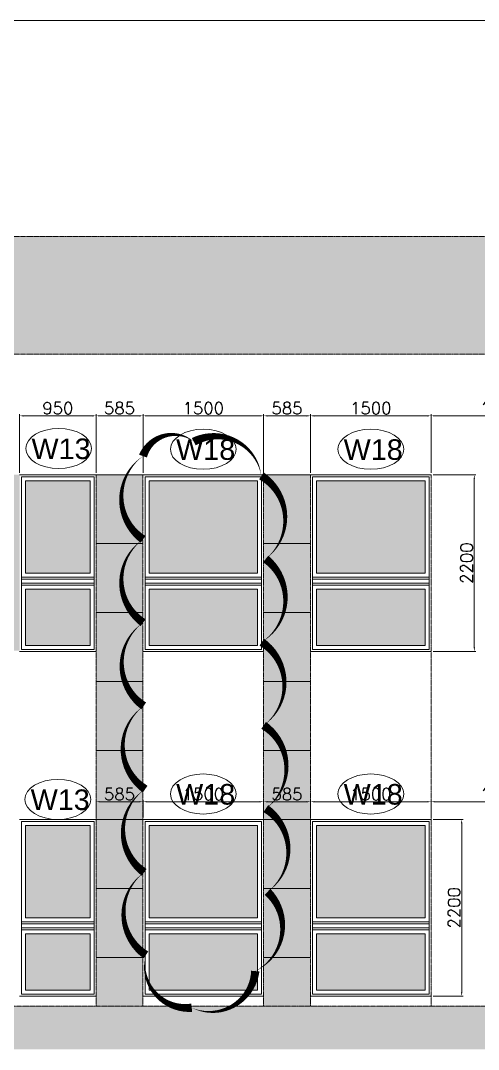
# Model space of a CAD drawing. Header units: millimetres. Extents: x -2143172 to 5255, y -610845 to 279739.
# Drawn here: x -997577 to -991881, y -574446 to -561642 of the extents above; entities that cross this region are included whole.
import ezdxf

# ---------------------------------------------------------------- set-up
doc = ezdxf.new("R2010")
doc.units = ezdxf.units.MM
doc.header["$LTSCALE"] = 30
doc.linetypes.add('HIDDEN2', pattern=[0.1875, 0.125, -0.0625])
doc.layers.get('0').update_dxf_attribs({"lineweight": 5})
doc.layers.get('Defpoints').update_dxf_attribs({"lineweight": 5})
for name, color, linetype, lineweight in [('Al Window tag', 5, 'Continuous', 5), ('Aluminum', 7, 'Continuous', 5), ('dims.', 152, 'Continuous', 5), ('Elev 2', 251, 'Continuous', 5), ('Fill Aluminum Cladding', 254, 'Continuous', 5), ('Fill Grey Granite', 251, 'Continuous', 5), ('Frame', 7, 'Continuous', 5), ('Glass Hatch', 165, 'Continuous', 5), ('Hatch', 252, 'Continuous', 5), ('Joints', 250, 'Continuous', 5), ('Proj', 7, 'HIDDEN2', 5)]:
    doc.layers.add(name, color=color, linetype=linetype, lineweight=lineweight)
doc.styles.add('SIMPLEX', font='SIMPLEX.shx', dxfattribs={"height": 150})
doc.styles.add('TTLB-A0-JeddahDP$0$swis721', font='swiss.ttf')
doc.dimstyles.new('Buk', dxfattribs={"dimtxt": 150, "dimasz": 50, "dimexe": 20, "dimexo": 25, "dimgap": 20, "dimtad": 1, "dimdec": 0, "dimrnd": 5, "dimdsep": 46, "dimtxsty": 'SIMPLEX', "dimcen": 0, "dimdle": 20, "dimclrd": 256, "dimclre": 256, "dimclrt": 256, "dimadec": 0, "dimazin": 0, "dimtfac": 0.0075, "dimtdec": 0, "dimtmove": 1, "dimatfit": 2, "dimldrblk": 'ARCHTICK', "dimfxl": 1, "dimtolj": 1, "dimtzin": 0, "dimlwd": -1, "dimlwe": -1, "dimarcsym": 0})

# ---------------------------------------------------------------- blocks, each defined once
blk = doc.blocks.new('*D871')
at = {"layer": 'Defpoints', "color": 0, "transparency": 16777216}
for p in [(-996638, -566561), (-997590, -567294, 0), (-996638, -567294, 0)]:
    blk.add_point(p, dxfattribs=at)
at = {"layer": 'dims.', "linetype": 'Continuous', "transparency": 16777216}
for p, q in [((-997590, -567269), (-997590, -566541)), ((-996638, -567269), (-996638, -566541))]:
    blk.add_line(p, q, dxfattribs=at)
at = {"layer": 'dims.', "transparency": 16777216}
blk.add_line((-997540, -566561), (-996688, -566561), dxfattribs=at)
for points in [[(-997540, -566553), (-997540, -566570), (-997590, -566561)], [(-996688, -566553), (-996688, -566570), (-996638, -566561)]]:
    blk.add_solid(points, dxfattribs=at)
at = {"layer": 'dims.', "transparency": 16777216, "insert": (-997114, -566466), "char_height": 150, "attachment_point": 5, "style": 'SIMPLEX'}
blk.add_mtext('\\A1;950', dxfattribs=at)
blk = doc.blocks.new('_ArchTick')
at = {"color": 0, "linetype": 'ByBlock', "const_width": 0.15}
blk.add_lwpolyline([(-0.5, -0.5), (0.5, 0.5)], dxfattribs=at)
blk = doc.blocks.new('*D913')
at = {"layer": 'Defpoints', "color": 0, "transparency": 16777216}
for p in [(-996054, -571364), (-996638, -571584, 0), (-996054, -571584, 0)]:
    blk.add_point(p, dxfattribs=at)
at = {"layer": 'dims.', "linetype": 'Continuous', "transparency": 16777216}
for p, q in [((-996638, -571559), (-996638, -571344)), ((-996054, -571559), (-996054, -571344))]:
    blk.add_line(p, q, dxfattribs=at)
at = {"layer": 'dims.', "transparency": 16777216}
blk.add_line((-996588, -571364), (-996104, -571364), dxfattribs=at)
for points in [[(-996588, -571356), (-996588, -571372), (-996638, -571364)], [(-996104, -571356), (-996104, -571372), (-996054, -571364)]]:
    blk.add_solid(points, dxfattribs=at)
at = {"layer": 'dims.', "transparency": 16777216, "insert": (-996346, -571269), "char_height": 150, "attachment_point": 5, "style": 'SIMPLEX'}
blk.add_mtext('\\A1;585', dxfattribs=at)
blk = doc.blocks.new('*D914')
at = {"layer": 'Defpoints', "color": 0, "transparency": 16777216}
for p in [(-994554, -571364), (-996054, -571584, 0), (-994554, -571584, 0)]:
    blk.add_point(p, dxfattribs=at)
at = {"layer": 'dims.', "linetype": 'Continuous', "transparency": 16777216}
for p, q in [((-996054, -571559), (-996054, -571344)), ((-994554, -571559), (-994554, -571344))]:
    blk.add_line(p, q, dxfattribs=at)
at = {"layer": 'dims.', "transparency": 16777216}
blk.add_line((-996004, -571364), (-994604, -571364), dxfattribs=at)
for points in [[(-996004, -571356), (-996004, -571372), (-996054, -571364)], [(-994604, -571356), (-994604, -571372), (-994554, -571364)]]:
    blk.add_solid(points, dxfattribs=at)
at = {"layer": 'dims.', "transparency": 16777216, "insert": (-995304, -571269), "char_height": 150, "attachment_point": 5, "style": 'SIMPLEX'}
blk.add_mtext('\\A1;1500', dxfattribs=at)
blk = doc.blocks.new('*D915')
at = {"layer": 'Defpoints', "color": 0, "transparency": 16777216}
for p in [(-993970, -571364), (-994554, -571584, 0), (-993970, -571584, 0)]:
    blk.add_point(p, dxfattribs=at)
at = {"layer": 'dims.', "linetype": 'Continuous', "transparency": 16777216}
for p, q in [((-994554, -571559), (-994554, -571344)), ((-993970, -571559), (-993970, -571344))]:
    blk.add_line(p, q, dxfattribs=at)
at = {"layer": 'dims.', "transparency": 16777216}
blk.add_line((-994504, -571364), (-994020, -571364), dxfattribs=at)
for points in [[(-994504, -571356), (-994504, -571372), (-994554, -571364)], [(-994020, -571356), (-994020, -571372), (-993970, -571364)]]:
    blk.add_solid(points, dxfattribs=at)
at = {"layer": 'dims.', "transparency": 16777216, "insert": (-994262, -571269), "char_height": 150, "attachment_point": 5, "style": 'SIMPLEX'}
blk.add_mtext('\\A1;585', dxfattribs=at)
blk = doc.blocks.new('*D916')
at = {"layer": 'Defpoints', "color": 0, "transparency": 16777216}
for p in [(-992470, -571364), (-993970, -571584, 0), (-992470, -571584, 0)]:
    blk.add_point(p, dxfattribs=at)
at = {"layer": 'dims.', "linetype": 'Continuous', "transparency": 16777216}
for p, q in [((-993970, -571559), (-993970, -571344)), ((-992470, -571559), (-992470, -571344))]:
    blk.add_line(p, q, dxfattribs=at)
at = {"layer": 'dims.', "transparency": 16777216}
blk.add_line((-993920, -571364), (-992520, -571364), dxfattribs=at)
for points in [[(-993920, -571356), (-993920, -571372), (-993970, -571364)], [(-992520, -571356), (-992520, -571372), (-992470, -571364)]]:
    blk.add_solid(points, dxfattribs=at)
at = {"layer": 'dims.', "transparency": 16777216, "insert": (-993220, -571269), "char_height": 150, "attachment_point": 5, "style": 'SIMPLEX'}
blk.add_mtext('\\A1;1500', dxfattribs=at)
blk = doc.blocks.new('*D917')
at = {"layer": 'Defpoints', "color": 0, "transparency": 16777216}
for p in [(-990740, -571364), (-992470, -571584, 0), (-990740, -571584, 0)]:
    blk.add_point(p, dxfattribs=at)
at = {"layer": 'dims.', "linetype": 'Continuous', "transparency": 16777216}
for p, q in [((-992470, -571559), (-992470, -571344)), ((-990740, -571559), (-990740, -571344))]:
    blk.add_line(p, q, dxfattribs=at)
at = {"layer": 'dims.', "transparency": 16777216}
blk.add_line((-992420, -571364), (-990790, -571364), dxfattribs=at)
for points in [[(-992420, -571356), (-992420, -571372), (-992470, -571364)], [(-990790, -571356), (-990790, -571372), (-990740, -571364)]]:
    blk.add_solid(points, dxfattribs=at)
at = {"layer": 'dims.', "transparency": 16777216, "insert": (-991605, -571269), "char_height": 150, "attachment_point": 5, "style": 'SIMPLEX'}
blk.add_mtext('\\A1;1730', dxfattribs=at)
blk = doc.blocks.new('*D925')
at = {"layer": 'Defpoints', "color": 0, "transparency": 16777216}
for p in [(-992470, -571584, 0), (-992089, -571584), (-992470, -573784, 0)]:
    blk.add_point(p, dxfattribs=at)
at = {"layer": 'dims.', "linetype": 'Continuous', "transparency": 16777216}
for p, q in [((-992445, -571584), (-992069, -571584)), ((-992445, -573784), (-992069, -573784))]:
    blk.add_line(p, q, dxfattribs=at)
at = {"layer": 'dims.', "transparency": 16777216}
blk.add_line((-992089, -573734), (-992089, -571634), dxfattribs=at)
for points in [[(-992098, -571634), (-992081, -571634), (-992089, -571584)], [(-992098, -573734), (-992081, -573734), (-992089, -573784)]]:
    blk.add_solid(points, dxfattribs=at)
at = {"layer": 'dims.', "transparency": 16777216, "insert": (-992184, -572684), "char_height": 150, "attachment_point": 5, "rotation": 90, "style": 'SIMPLEX'}
blk.add_mtext('\\A1;2200', dxfattribs=at)
blk = doc.blocks.new('*D926')
at = {"layer": 'Defpoints', "color": 0, "transparency": 16777216}
for p in [(-992470, -567294, 0), (-992470, -569494, 0), (-991932, -569494)]:
    blk.add_point(p, dxfattribs=at)
at = {"layer": 'dims.', "linetype": 'Continuous', "transparency": 16777216}
for p, q in [((-992445, -567294), (-991912, -567294)), ((-992445, -569494), (-991912, -569494))]:
    blk.add_line(p, q, dxfattribs=at)
at = {"layer": 'dims.', "transparency": 16777216}
blk.add_line((-991932, -567344), (-991932, -569444), dxfattribs=at)
for points in [[(-991940, -567344), (-991924, -567344), (-991932, -567294)], [(-991940, -569444), (-991924, -569444), (-991932, -569494)]]:
    blk.add_solid(points, dxfattribs=at)
at = {"layer": 'dims.', "transparency": 16777216, "insert": (-992027, -568394), "char_height": 150, "attachment_point": 5, "rotation": 90, "style": 'SIMPLEX'}
blk.add_mtext('\\A1;2200', dxfattribs=at)
blk = doc.blocks.new('*D883')
at = {"layer": 'Defpoints', "color": 0, "transparency": 16777216}
for p in [(-996054, -566561), (-996638, -567294, 0), (-996054, -567294, 0)]:
    blk.add_point(p, dxfattribs=at)
at = {"layer": 'dims.', "linetype": 'Continuous', "transparency": 16777216}
for p, q in [((-996638, -567269), (-996638, -566541)), ((-996054, -567269), (-996054, -566541))]:
    blk.add_line(p, q, dxfattribs=at)
at = {"layer": 'dims.', "transparency": 16777216}
blk.add_line((-996588, -566561), (-996104, -566561), dxfattribs=at)
for points in [[(-996588, -566553), (-996588, -566570), (-996638, -566561)], [(-996104, -566553), (-996104, -566570), (-996054, -566561)]]:
    blk.add_solid(points, dxfattribs=at)
at = {"layer": 'dims.', "transparency": 16777216, "insert": (-996346, -566466), "char_height": 150, "attachment_point": 5, "style": 'SIMPLEX'}
blk.add_mtext('\\A1;585', dxfattribs=at)
blk = doc.blocks.new('*D884')
at = {"layer": 'Defpoints', "color": 0, "transparency": 16777216}
for p in [(-994554, -566561), (-996054, -567294, 0), (-994554, -567294, 0)]:
    blk.add_point(p, dxfattribs=at)
at = {"layer": 'dims.', "linetype": 'Continuous', "transparency": 16777216}
for p, q in [((-996054, -567269), (-996054, -566541)), ((-994554, -567269), (-994554, -566541))]:
    blk.add_line(p, q, dxfattribs=at)
at = {"layer": 'dims.', "transparency": 16777216}
blk.add_line((-996004, -566561), (-994604, -566561), dxfattribs=at)
for points in [[(-996004, -566553), (-996004, -566570), (-996054, -566561)], [(-994604, -566553), (-994604, -566570), (-994554, -566561)]]:
    blk.add_solid(points, dxfattribs=at)
at = {"layer": 'dims.', "transparency": 16777216, "insert": (-995304, -566466), "char_height": 150, "attachment_point": 5, "style": 'SIMPLEX'}
blk.add_mtext('\\A1;1500', dxfattribs=at)
blk = doc.blocks.new('*D885')
at = {"layer": 'Defpoints', "color": 0, "transparency": 16777216}
for p in [(-993970, -566561), (-994554, -567294, 0), (-993970, -567294, 0)]:
    blk.add_point(p, dxfattribs=at)
at = {"layer": 'dims.', "linetype": 'Continuous', "transparency": 16777216}
for p, q in [((-994554, -567269), (-994554, -566541)), ((-993970, -567269), (-993970, -566541))]:
    blk.add_line(p, q, dxfattribs=at)
at = {"layer": 'dims.', "transparency": 16777216}
blk.add_line((-994504, -566561), (-994020, -566561), dxfattribs=at)
for points in [[(-994504, -566553), (-994504, -566570), (-994554, -566561)], [(-994020, -566553), (-994020, -566570), (-993970, -566561)]]:
    blk.add_solid(points, dxfattribs=at)
at = {"layer": 'dims.', "transparency": 16777216, "insert": (-994262, -566466), "char_height": 150, "attachment_point": 5, "style": 'SIMPLEX'}
blk.add_mtext('\\A1;585', dxfattribs=at)
blk = doc.blocks.new('*D886')
at = {"layer": 'Defpoints', "color": 0, "transparency": 16777216}
for p in [(-992470, -566561), (-993970, -567294, 0), (-992470, -567294, 0)]:
    blk.add_point(p, dxfattribs=at)
at = {"layer": 'dims.', "linetype": 'Continuous', "transparency": 16777216}
for p, q in [((-993970, -567269), (-993970, -566541)), ((-992470, -567269), (-992470, -566541))]:
    blk.add_line(p, q, dxfattribs=at)
at = {"layer": 'dims.', "transparency": 16777216}
blk.add_line((-993920, -566561), (-992520, -566561), dxfattribs=at)
for points in [[(-993920, -566553), (-993920, -566570), (-993970, -566561)], [(-992520, -566553), (-992520, -566570), (-992470, -566561)]]:
    blk.add_solid(points, dxfattribs=at)
at = {"layer": 'dims.', "transparency": 16777216, "insert": (-993220, -566466), "char_height": 150, "attachment_point": 5, "style": 'SIMPLEX'}
blk.add_mtext('\\A1;1500', dxfattribs=at)
blk = doc.blocks.new('*D887')
at = {"layer": 'Defpoints', "color": 0, "transparency": 16777216}
for p in [(-990740, -566561), (-992470, -567294, 0), (-990740, -567294, 0)]:
    blk.add_point(p, dxfattribs=at)
at = {"layer": 'dims.', "linetype": 'Continuous', "transparency": 16777216}
for p, q in [((-992470, -567269), (-992470, -566541)), ((-990740, -567269), (-990740, -566541))]:
    blk.add_line(p, q, dxfattribs=at)
at = {"layer": 'dims.', "transparency": 16777216}
blk.add_line((-992420, -566561), (-990790, -566561), dxfattribs=at)
for points in [[(-992420, -566553), (-992420, -566570), (-992470, -566561)], [(-990790, -566553), (-990790, -566570), (-990740, -566561)]]:
    blk.add_solid(points, dxfattribs=at)
at = {"layer": 'dims.', "transparency": 16777216, "insert": (-991605, -566466), "char_height": 150, "attachment_point": 5, "style": 'SIMPLEX'}
blk.add_mtext('\\A1;1730', dxfattribs=at)
blk = doc.blocks.new('A$C18073A4C')
at = {"layer": 'Al Window tag'}
blk.add_ellipse((0, 0), major_axis=(409, 0), ratio=0.610025, dxfattribs=at)
at = {"layer": 'Al Window tag', "insert": (-338, 124, 0), "char_height": 256, "attachment_point": 1, "style": 'TTLB-A0-JeddahDP$0$swis721'}
blk.add_mtext_dynamic_manual_height_columns('W13', width=1569.46, gutter_width=9406, heights=[480], dxfattribs=at)
blk = doc.blocks.new('A$C69883648')
at = {"layer": 'Al Window tag'}
blk.add_ellipse((0, 0), major_axis=(409, 0), ratio=0.610025, dxfattribs=at)
at = {"layer": 'Al Window tag', "insert": (-338, 124, 0), "char_height": 256, "attachment_point": 1, "style": 'TTLB-A0-JeddahDP$0$swis721'}
blk.add_mtext_dynamic_manual_height_columns('W18', width=1569.46, gutter_width=9406, heights=[480], dxfattribs=at)

msp = doc.modelspace()

# ---------------------------------------------------------------- hatches: boundary and pattern name
at = {"layer": 'Fill Aluminum Cladding'}
h = msp.add_hatch(color=256, dxfattribs=at)
h.dxf.hatch_style = 1
h.set_gradient(color1=(105, 104, 99), color2=(38, 39, 39), tint=1, name='CURVED')
h.paths.add_polyline_path([(-983540, -564329.1), (-1035560, -564329.1), (-1035560, -565794.1), (-984140, -565794.1), (-984140, -573909.1), (-983540, -573909.1)])
at = {"layer": 'Fill Grey Granite'}
h = msp.add_hatch(color=256, dxfattribs=at)
h.dxf.hatch_style = 1
h.set_gradient(color1=(233, 232, 231), color2=(224, 229, 229), tint=1, name='HEMISPHERICAL')
h.paths.add_polyline_path([(-998556.2, -569010.1), (-998645, -569010.1), (-998645, -569484.1), (-998556.2, -569484.1)])
h.paths.add_polyline_path([(-998556.2, -567294.1), (-998645, -567294.1), (-998645, -568152.1), (-998556.2, -568152.1)])
h.paths.add_polyline_path([(-998556.2, -568152.1), (-998645, -568152.1), (-998645, -569010.1), (-998556.2, -569010.1)])
h.paths.add_polyline_path([(-999570, -567294.1), (-999756.2, -567294.1), (-999756.2, -568152.1), (-999570, -568152.1)])
h.paths.add_polyline_path([(-999570, -569010.1), (-999756.2, -569010.1), (-999756.2, -569484.1), (-999570, -569484.1)])
h.paths.add_polyline_path([(-999570, -568152.1), (-999756.2, -568152.1), (-999756.2, -569010.1), (-999570, -569010.1)])
h.paths.add_polyline_path([(-1014490.2, -567294.1), (-1016610, -567294.1), (-1016610, -568152.1), (-1014490.2, -568152.1)])
h.paths.add_polyline_path([(-1014490.2, -568152.1), (-1016610, -568152.1), (-1016610, -569010.1), (-1014490.2, -569010.1)])
h.paths.add_polyline_path([(-1014490.2, -569010.1), (-1016610, -569010.1), (-1016610, -569868.1), (-1014490.2, -569868.1)])
h.paths.add_polyline_path([(-1014490.2, -569868.1), (-1016610, -569868.1), (-1016610, -570726.1), (-1014490.2, -570726.1)])
h.paths.add_polyline_path([(-1014490.2, -570726.1), (-1016610, -570726.1), (-1016610, -571584.1), (-1014490.2, -571584.1)])
h.paths.add_polyline_path([(-1014490.2, -571584.1), (-1016610, -571584.1), (-1016610, -572442.1), (-1014490.2, -572442.1)])
h.paths.add_polyline_path([(-1014490.2, -572442.1), (-1016610, -572442.1), (-1016610, -573300.1), (-1014490.2, -573300.1)])
h.paths.add_polyline_path([(-1014490.2, -573300.1), (-1016610, -573300.1), (-1016610, -573909.1), (-1014490.2, -573909.1)])
h.paths.add_polyline_path([(-1012025, -569010.1), (-1012990.2, -569010.1), (-1012990.2, -569484.1), (-1012025, -569484.1)])
h.paths.add_polyline_path([(-1012025, -568152.1), (-1012990.2, -568152.1), (-1012990.2, -569010.1), (-1012025, -569010.1)])
h.paths.add_polyline_path([(-1012025, -567294.1), (-1012990.2, -567294.1), (-1012990.2, -568152.1), (-1012025, -568152.1)])
h.paths.add_polyline_path([(-997589.8, -567294.1), (-998556.2, -567294.1), (-998556.2, -568152.1), (-997589.8, -568152.1)])
h.paths.add_polyline_path([(-997589.8, -568152.1), (-998556.2, -568152.1), (-998556.2, -569010.1), (-997589.8, -569010.1)])
h.paths.add_polyline_path([(-997589.8, -569010.1), (-998556.2, -569010.1), (-998556.2, -569484.1), (-997589.8, -569484.1)])
h.paths.add_polyline_path([(-1002738.4, -569010.1), (-1002738.4, -568152.1), (-1003626.5, -568152.1), (-1003626.5, -569010.1)])
h.paths.add_polyline_path([(-1001538.4, -568152.1), (-1001538.4, -569010.1), (-999756.2, -569010.1), (-999756.2, -568152.1)])
h.paths.add_polyline_path([(-1001538.4, -567294.1), (-1001538.4, -568152.1), (-999756.2, -568152.1), (-999756.2, -567294.1)])
h.paths.add_polyline_path([(-1002738.4, -568152.1), (-1002738.4, -567294.1), (-1003626.5, -567294.1), (-1003626.5, -568152.1)])
h.paths.add_polyline_path([(-1002738.4, -569484.1), (-1002738.4, -569010.1), (-1003626.5, -569010.1), (-1003626.5, -569484.1)])
h.paths.add_polyline_path([(-1001538.4, -569010.1), (-1001538.4, -569484.1), (-999756.2, -569484.1), (-999756.2, -569010.1)])
h.paths.add_polyline_path([(-996054.2, -573909.1), (-996054.2, -573300.1), (-996638.4, -573300.1), (-996638.4, -573909.1)])
h.paths.add_polyline_path([(-994554.2, -573300.1), (-994554.2, -573909.1), (-993970, -573909.1), (-993970, -573300.1)])
h.paths.add_polyline_path([(-994554.2, -572442.1), (-994554.2, -573300.1), (-993970, -573300.1), (-993970, -572442.1)])
h.paths.add_polyline_path([(-996054.2, -573300.1), (-996054.2, -572442.1), (-996638.4, -572442.1), (-996638.4, -573300.1)])
h.paths.add_polyline_path([(-996054.2, -569010.1), (-996054.2, -568152.1), (-996638.4, -568152.1), (-996638.4, -569010.1)])
h.paths.add_polyline_path([(-994554.2, -568152.1), (-994554.2, -569010.1), (-993970, -569010.1), (-993970, -568152.1)])
h.paths.add_polyline_path([(-996054.2, -569868.1), (-996054.2, -569010.1), (-996638.4, -569010.1), (-996638.4, -569868.1)])
h.paths.add_polyline_path([(-994554.2, -569010.1), (-994554.2, -569868.1), (-993970, -569868.1), (-993970, -569010.1)])
h.paths.add_polyline_path([(-996054.2, -570726.1), (-996054.2, -569868.1), (-996638.4, -569868.1), (-996638.4, -570726.1)])
h.paths.add_polyline_path([(-994554.2, -569868.1), (-994554.2, -570726.1), (-993970, -570726.1), (-993970, -569868.1)])
h.paths.add_polyline_path([(-996054.2, -571584.1), (-996054.2, -570726.1), (-996638.4, -570726.1), (-996638.4, -571584.1)])
h.paths.add_polyline_path([(-994554.2, -570726.1), (-994554.2, -571584.1), (-993970, -571584.1), (-993970, -570726.1)])
h.paths.add_polyline_path([(-996054.2, -572442.1), (-996054.2, -571584.1), (-996638.4, -571584.1), (-996638.4, -572442.1)])
h.paths.add_polyline_path([(-994554.2, -571584.1), (-994554.2, -572442.1), (-993970, -572442.1), (-993970, -571584.1)])
h.paths.add_polyline_path([(-994554.2, -567294.1), (-994554.2, -568152.1), (-993970, -568152.1), (-993970, -567294.1)])
h.paths.add_polyline_path([(-996054.2, -568152.1), (-996054.2, -567294.1), (-996638.4, -567294.1), (-996638.4, -568152.1)])
h.paths.add_polyline_path([(-1008445, -568644.1), (-1008445, -568594.1), (-1007295, -568594.1), (-1007295, -568644.1)])
h.paths.add_polyline_path([(-1007295, -568644.1), (-1007295, -568669.1), (-1008445, -568669.1), (-1008445, -568644.1)])
h.paths.add_polyline_path([(-1008470, -569010.1), (-1008470, -568152.1), (-1010825, -568152.1), (-1010825, -569010.1)])
h.paths.add_polyline_path([(-1008470, -568152.1), (-1008470, -567294.1), (-1010825, -567294.1), (-1010825, -568152.1)])
h.paths.add_polyline_path([(-1007295, -568669.1), (-1007295, -568594.1), (-1008445, -568594.1), (-1008445, -568669.1)])
h.paths.add_polyline_path([(-1007270, -568152.1), (-1007270, -569010.1), (-1006954.7, -569010.1), (-1006954.7, -568152.1)])
h.paths.add_polyline_path([(-1007270, -567294.1), (-1007270, -568152.1), (-1006954.7, -568152.1), (-1006954.7, -567294.1)])
h.paths.add_polyline_path([(-1008470, -569484.1), (-1008470, -569010.1), (-1010825, -569010.1), (-1010825, -569484.1)])
h.paths.add_polyline_path([(-1007270, -569010.1), (-1007270, -569484.1), (-1006954.7, -569484.1), (-1006954.7, -569010.1)])
at = {"layer": 'Glass Hatch', "transparency": 33554597}
h = msp.add_hatch(color=256, dxfattribs=at)
h.dxf.hatch_style = 1
h.set_gradient(color1=(152, 180, 195), color2=(184, 211, 219), rotation=90, name='HEMISPHERICAL')
h.paths.add_polyline_path([(-988445, -567369.1), (-989494.9, -567369.1), (-989494.9, -568519.1), (-988445, -568519.1)])
h.paths.add_polyline_path([(-988445, -568719.1), (-989494.9, -568719.1), (-989494.9, -569419.1), (-988445, -569419.1)])
h.paths.add_polyline_path([(-988445, -571659.1), (-989494.9, -571659.1), (-989494.9, -572809.1), (-988445, -572809.1)])
h.paths.add_polyline_path([(-988445, -573009.1), (-989494.9, -573009.1), (-989494.9, -573709.1), (-988445, -573709.1)])
h.paths.add_polyline_path([(-1022935, -571659.1), (-1023315, -571659.1), (-1023315, -572784.1), (-1022935, -572784.1)])
h.paths.add_polyline_path([(-1007345, -567369.1), (-1008395, -567369.1), (-1008395, -568519.1), (-1007345, -568519.1)])
h.paths.add_polyline_path([(-1007345, -568719.1), (-1008395, -568719.1), (-1008395, -569419.1), (-1007345, -569419.1)])
h.paths.add_polyline_path([(-1007345, -573009.1), (-1008395, -573009.1), (-1008395, -573709.1), (-1007345, -573709.1)])
h.paths.add_polyline_path([(-1007345, -571659.1), (-1008395, -571659.1), (-1008395, -572809.1), (-1007345, -572809.1)])
h.paths.add_polyline_path([(-1022935, -567369.1), (-1023315, -567369.1), (-1023315, -568494.1), (-1022935, -568494.1)])
h.paths.add_polyline_path([(-984215, -567369.1), (-984865, -567369.1), (-984865, -568519.1), (-984215, -568519.1)])
h.paths.add_polyline_path([(-984215, -568719.1), (-984865, -568719.1), (-984865, -569419.1), (-984215, -569419.1)])
h.paths.add_polyline_path([(-984215, -571659.1), (-984865, -571659.1), (-984865, -572809.1), (-984215, -572809.1)])
h.paths.add_polyline_path([(-984215, -573009.1), (-984865, -573009.1), (-984865, -573709.1), (-984215, -573709.1)])
h.paths.add_polyline_path([(-986085, -573009.1), (-987435, -573009.1), (-987435, -573709.1), (-986085, -573709.1)])
h.paths.add_polyline_path([(-986085, -571659.1), (-987435, -571659.1), (-987435, -572809.1), (-986085, -572809.1)])
h.paths.add_polyline_path([(-986085, -567369.1), (-987435, -567369.1), (-987435, -568519.1), (-986085, -568519.1)])
h.paths.add_polyline_path([(-992545, -573009.1), (-993895, -573009.1), (-993895, -573709.1), (-992545, -573709.1)])
h.paths.add_polyline_path([(-992545, -571659.1), (-993895, -571659.1), (-993895, -572809.1), (-992545, -572809.1)])
h.paths.add_polyline_path([(-992545, -568719.1), (-993895, -568719.1), (-993895, -569419.1), (-992545, -569419.1)])
h.paths.add_polyline_path([(-992545, -567369.1), (-993895, -567369.1), (-993895, -568519.1), (-992545, -568519.1)])
h.paths.add_polyline_path([(-996713.4, -567369.1), (-997514.8, -567369.1), (-997514.8, -568519.1), (-996713.4, -568519.1)])
h.paths.add_polyline_path([(-996713.4, -568719.1), (-997514.8, -568719.1), (-997514.8, -569419.1), (-996713.4, -569419.1)])
h.paths.add_polyline_path([(-1003701.5, -568719.1), (-1004751.5, -568719.1), (-1004751.5, -569419.1), (-1003701.5, -569419.1)])
h.paths.add_polyline_path([(-1003701.5, -567369.1), (-1004751.5, -567369.1), (-1004751.5, -568519.1), (-1003701.5, -568519.1)])
h.paths.add_polyline_path([(-1005829.7, -567369.1), (-1006879.7, -567369.1), (-1006879.7, -568519.1), (-1005829.7, -568519.1)])
h.paths.add_polyline_path([(-1005829.7, -568719.1), (-1006879.7, -568719.1), (-1006879.7, -569419.1), (-1005829.7, -569419.1)])
h.paths.add_polyline_path([(-1010900, -567369.1), (-1011950, -567369.1), (-1011950, -568519.1), (-1010900, -568519.1)])
h.paths.add_polyline_path([(-1010900, -568719.1), (-1011950, -568719.1), (-1011950, -569419.1), (-1010900, -569419.1)])
h.paths.add_polyline_path([(-1013065.2, -567369.1), (-1014415.2, -567369.1), (-1014415.2, -568519.1), (-1013065.2, -568519.1)])
h.paths.add_polyline_path([(-1013065.2, -568719.1), (-1014415.2, -568719.1), (-1014415.2, -569419.1), (-1013065.2, -569419.1)])
h.paths.add_polyline_path([(-1016685, -567369.1), (-1018035, -567369.1), (-1018035, -568519.1), (-1016685, -568519.1)])
h.paths.add_polyline_path([(-1016685, -568719.1), (-1018035, -568719.1), (-1018035, -569419.1), (-1016685, -569419.1)])
h.paths.add_polyline_path([(-1026285, -567369.1), (-1026535, -567369.1), (-1026535, -568494.1), (-1026285, -568494.1)])
h.paths.add_polyline_path([(-1025085, -567369.1), (-1025335, -567369.1), (-1025335, -568494.1), (-1025085, -568494.1)])
h.paths.add_polyline_path([(-1023885, -567369.1), (-1024135, -567369.1), (-1024135, -568494.1), (-1023885, -568494.1)])
h.paths.add_polyline_path([(-1022685, -567369.1), (-1022935, -567369.1), (-1022935, -568494.1), (-1022685, -568494.1)])
h.paths.add_polyline_path([(-1021552.6, -567369.1), (-1021802.6, -567369.1), (-1021802.6, -568494.1), (-1021552.6, -568494.1)])
h.paths.add_polyline_path([(-1020426.5, -567369.1), (-1020676.5, -567369.1), (-1020676.5, -568494.1), (-1020426.5, -568494.1)])
h.paths.add_polyline_path([(-1018671.8, -567369.1), (-1018921.8, -567369.1), (-1018921.8, -568494.1), (-1018671.8, -568494.1)])
h.paths.add_polyline_path([(-1026285, -571659.1), (-1026535, -571659.1), (-1026535, -572784.1), (-1026285, -572784.1)])
h.paths.add_polyline_path([(-1025085, -571659.1), (-1025335, -571659.1), (-1025335, -572784.1), (-1025085, -572784.1)])
h.paths.add_polyline_path([(-1023885, -571659.1), (-1024135, -571659.1), (-1024135, -572784.1), (-1023885, -572784.1)])
h.paths.add_polyline_path([(-1022685, -571659.1), (-1022935, -571659.1), (-1022935, -572784.1), (-1022685, -572784.1)])
h.paths.add_polyline_path([(-1021552.6, -571659.1), (-1021802.6, -571659.1), (-1021802.6, -572784.1), (-1021552.6, -572784.1)])
h.paths.add_polyline_path([(-1020426.5, -571659.1), (-1020676.5, -571659.1), (-1020676.5, -572784.1), (-1020426.5, -572784.1)])
h.paths.add_polyline_path([(-1018671.8, -571659.1), (-1018921.8, -571659.1), (-1018921.8, -572784.1), (-1018671.8, -572784.1)])
h.paths.add_polyline_path([(-1016685, -571659.1), (-1018035, -571659.1), (-1018035, -572809.1), (-1016685, -572809.1)])
h.paths.add_polyline_path([(-1016685, -573009.1), (-1018035, -573009.1), (-1018035, -573709.1), (-1016685, -573709.1)])
h.paths.add_polyline_path([(-1013065.2, -571659.1), (-1014415.2, -571659.1), (-1014415.2, -572809.1), (-1013065.2, -572809.1)])
h.paths.add_polyline_path([(-1013065.2, -573009.1), (-1014415.2, -573009.1), (-1014415.2, -573709.1), (-1013065.2, -573709.1)])
h.paths.add_polyline_path([(-1010900, -571659.1), (-1011950, -571659.1), (-1011950, -572809.1), (-1010900, -572809.1)])
h.paths.add_polyline_path([(-1010900, -573009.1), (-1011950, -573009.1), (-1011950, -573709.1), (-1010900, -573709.1)])
h.paths.add_polyline_path([(-1005829.7, -571659.1), (-1006879.7, -571659.1), (-1006879.7, -572809.1), (-1005829.7, -572809.1)])
h.paths.add_polyline_path([(-1005829.7, -573009.1), (-1006879.7, -573009.1), (-1006879.7, -573709.1), (-1005829.7, -573709.1)])
h.paths.add_polyline_path([(-1003701.5, -571659.1), (-1004751.5, -571659.1), (-1004751.5, -572809.1), (-1003701.5, -572809.1)])
h.paths.add_polyline_path([(-1003701.5, -573009.1), (-1004751.5, -573009.1), (-1004751.5, -573709.1), (-1003701.5, -573709.1)])
h.paths.add_polyline_path([(-996713.4, -571659.1), (-997514.8, -571659.1), (-997514.8, -572809.1), (-996713.4, -572809.1)])
h.paths.add_polyline_path([(-996713.4, -573009.1), (-997514.8, -573009.1), (-997514.8, -573709.1), (-996713.4, -573709.1)])
h.paths.add_polyline_path([(-1002663.4, -573009.1), (-1002663.4, -573709.1), (-1001613.4, -573709.1), (-1001613.4, -573009.1)])
h.paths.add_polyline_path([(-1001613.4, -572809.1), (-1001613.4, -571659.1), (-1002663.4, -571659.1), (-1002663.4, -572809.1)])
h.paths.add_polyline_path([(-1002663.4, -568719.1), (-1002663.4, -569419.1), (-1001613.4, -569419.1), (-1001613.4, -568719.1)])
h.paths.add_polyline_path([(-1001613.4, -568519.1), (-1001613.4, -567369.1), (-1002663.4, -567369.1), (-1002663.4, -568519.1)])
h.paths.add_polyline_path([(-995979.2, -568519.1), (-995979.2, -567369.1), (-994629.2, -567369.1), (-994629.2, -568519.1)])
h.paths.add_polyline_path([(-994629.2, -568719.1), (-994629.2, -569419.1), (-995979.2, -569419.1), (-995979.2, -568719.1)])
h.paths.add_polyline_path([(-995979.2, -572809.1), (-995979.2, -571659.1), (-994629.2, -571659.1), (-994629.2, -572809.1)])
h.paths.add_polyline_path([(-994629.2, -573009.1), (-994629.2, -573709.1), (-995979.2, -573709.1), (-995979.2, -573009.1)])
h.paths.add_polyline_path([(-990145, -568519.1), (-990145, -567369.1), (-990665, -567369.1), (-990665, -568519.1)])
h.paths.add_polyline_path([(-990145, -569419.1), (-990145, -568719.1), (-990665, -568719.1), (-990665, -569419.1)])
h.paths.add_polyline_path([(-986085, -568719.1), (-987435, -568719.1), (-987435, -569419.1), (-986085, -569419.1)])
h.paths.add_polyline_path([(-990145, -572809.1), (-990145, -571659.1), (-990665, -571659.1), (-990665, -572809.1)])
h.paths.add_polyline_path([(-990145, -573709.1), (-990145, -573009.1), (-990665, -573009.1), (-990665, -573709.1)])
h.paths.add_polyline_path([(-999495, -567369.1), (-999495, -568519.1), (-998720, -568519.1), (-998720, -567369.1)])
h.paths.add_polyline_path([(-998720, -569419.1), (-998720, -568719.1), (-999495, -568719.1), (-999495, -569419.1)])
h.paths.add_polyline_path([(-998720, -572809.1), (-998720, -571659.1), (-999495, -571659.1), (-999495, -572809.1)])
h.paths.add_polyline_path([(-999495, -573009.1), (-999495, -573709.1), (-998720, -573709.1), (-998720, -573009.1)])
at = {"layer": 'Hatch', "transparency": 33554636}
h = msp.add_hatch(color=256, dxfattribs=at)
h.dxf.hatch_style = 1
h.paths.add_polyline_path([(-1045005.6, -573909.1), (-1045005.6, -574446.1), (-975418.5, -574446.1), (-975418.5, -573909.1)])

# ---------------------------------------------------------------- linework, layer by layer
at = {"layer": 'Aluminum'}
for p, q in [((-996663.4, -568569.1, 0.2), (-997564.8, -568569.1, 0.2)), ((-996663.4, -568569.1, 0.2), (-997564.8, -568569.1, 0.2)), ((-996663.4, -568594.1, 0.2), (-997564.8, -568594.1, 0.2)), ((-996663.4, -568594.1, 0.2), (-997564.8, -568594.1, 0.2)), ((-996029.2, -568569.1, 0.2), (-994579.2, -568569.1, 0.2)), ((-996029.2, -568594.1, 0.2), (-994579.2, -568594.1, 0.2)), ((-993945, -568569.1, 0.2), (-992495, -568569.1, 0.2)), ((-993945, -568594.1, 0.2), (-992495, -568594.1, 0.2)), ((-996663.4, -568644.1, 0.2), (-997564.8, -568644.1, 0.2)), ((-996663.4, -568644.1, 0.2), (-997564.8, -568644.1, 0.2)), ((-996663.4, -568669.1, 0.2), (-997564.8, -568669.1, 0.2)), ((-996663.4, -568669.1, 0.2), (-997564.8, -568669.1, 0.2)), ((-996029.2, -568644.1, 0.2), (-994579.2, -568644.1, 0.2)), ((-996029.2, -568669.1, 0.2), (-994579.2, -568669.1, 0.2)), ((-993945, -568644.1, 0.2), (-992495, -568644.1, 0.2)), ((-993945, -568669.1, 0.2), (-992495, -568669.1, 0.2)), ((-996663.4, -572859.1, 0.2), (-997564.8, -572859.1, 0.2)), ((-996663.4, -572884.1, 0.2), (-997564.8, -572884.1, 0.2)), ((-996663.4, -572934.1, 0.2), (-997564.8, -572934.1, 0.2)), ((-996663.4, -572959.1, 0.2), (-997564.8, -572959.1, 0.2)), ((-996029.2, -572859.1, 0.2), (-994579.2, -572859.1, 0.2)), ((-996029.2, -572884.1, 0.2), (-994579.2, -572884.1, 0.2)), ((-996029.2, -572934.1, 0.2), (-994579.2, -572934.1, 0.2)), ((-996029.2, -572959.1, 0.2), (-994579.2, -572959.1, 0.2)), ((-993945, -572859.1, 0.2), (-992495, -572859.1, 0.2)), ((-993945, -572884.1, 0.2), (-992495, -572884.1, 0.2)), ((-993945, -572934.1, 0.2), (-992495, -572934.1, 0.2)), ((-993945, -572959.1, 0.2), (-992495, -572959.1, 0.2))]:
    msp.add_line(p, q, dxfattribs=at)
at = {"layer": 'Aluminum', "elevation": 0.2}
for points in [[(-996663.4, -567319.1), (-997564.8, -567319.1), (-997564.8, -569469.1), (-996663.4, -569469.1)], [(-996663.4, -567319.1), (-997564.8, -567319.1), (-997564.8, -569469.1), (-996663.4, -569469.1)], [(-996029.2, -567319.1), (-994579.2, -567319.1), (-994579.2, -569469.1), (-996029.2, -569469.1)], [(-993945, -567319.1), (-992495, -567319.1), (-992495, -569469.1), (-993945, -569469.1)], [(-996713.4, -568519.1), (-996713.4, -567369.1), (-997514.8, -567369.1), (-997514.8, -568519.1)], [(-996713.4, -568519.1), (-996713.4, -567369.1), (-997514.8, -567369.1), (-997514.8, -568519.1)], [(-995979.2, -568519.1), (-995979.2, -567369.1), (-994629.2, -567369.1), (-994629.2, -568519.1)], [(-993895, -568519.1), (-993895, -567369.1), (-992545, -567369.1), (-992545, -568519.1)], [(-997514.8, -568719.1), (-997514.8, -569419.1), (-996713.4, -569419.1), (-996713.4, -568719.1)], [(-997514.8, -568719.1), (-997514.8, -569419.1), (-996713.4, -569419.1), (-996713.4, -568719.1)], [(-994629.2, -568719.1), (-994629.2, -569419.1), (-995979.2, -569419.1), (-995979.2, -568719.1)], [(-992545, -568719.1), (-992545, -569419.1), (-993895, -569419.1), (-993895, -568719.1)], [(-996663.4, -571609.1), (-997564.8, -571609.1), (-997564.8, -573759.1), (-996663.4, -573759.1)], [(-996713.4, -572809.1), (-996713.4, -571659.1), (-997514.8, -571659.1), (-997514.8, -572809.1)], [(-996029.2, -571609.1), (-994579.2, -571609.1), (-994579.2, -573759.1), (-996029.2, -573759.1)], [(-995979.2, -572809.1), (-995979.2, -571659.1), (-994629.2, -571659.1), (-994629.2, -572809.1)], [(-993945, -571609.1), (-992495, -571609.1), (-992495, -573759.1), (-993945, -573759.1)], [(-993895, -572809.1), (-993895, -571659.1), (-992545, -571659.1), (-992545, -572809.1)], [(-997514.8, -573009.1), (-997514.8, -573709.1), (-996713.4, -573709.1), (-996713.4, -573009.1)], [(-994629.2, -573009.1), (-994629.2, -573709.1), (-995979.2, -573709.1), (-995979.2, -573009.1)], [(-992545, -573009.1), (-992545, -573709.1), (-993895, -573709.1), (-993895, -573009.1)]]:
    msp.add_lwpolyline(points, close=True, dxfattribs=at)
at = {"layer": 'Elev 2'}
for p, q in [((-996638.4, -567294.1, 0.2), (-997589.8, -567294.1, 0.2)), ((-996638.4, -567294.1, 0.2), (-997589.8, -567294.1, 0.2)), ((-996054.2, -567294.1, 0.2), (-994554.2, -567294.1, 0.2)), ((-993970, -567294.1, 0.2), (-992470, -567294.1, 0.2)), ((-996638.4, -569494.1, 0.2), (-997589.8, -569494.1, 0.2)), ((-996638.4, -569494.1, 0.2), (-997589.8, -569494.1, 0.2)), ((-996054.2, -569494.1, 0.2), (-994554.2, -569494.1, 0.2)), ((-993970, -569494.1, 0.2), (-992470, -569494.1, 0.2)), ((-996638.4, -571584.1, 0.2), (-997589.8, -571584.1, 0.2)), ((-996054.2, -571584.1, 0.2), (-994554.2, -571584.1, 0.2)), ((-993970, -571584.1, 0.2), (-992470, -571584.1, 0.2)), ((-996638.4, -573784.1, 0.2), (-997589.8, -573784.1, 0.2)), ((-996054.2, -573784.1, 0.2), (-994554.2, -573784.1, 0.2)), ((-993970, -573784.1, 0.2), (-992470, -573784.1, 0.2))]:
    msp.add_line(p, q, dxfattribs=at)
at = {"layer": 'Frame'}
msp.add_line((-975418.5, -561642.4, 0.1), (-1045005.6, -561642.4, 0.1), dxfattribs=at)
at = {"layer": 'Joints'}
for p, q in [((-996638.4, -567294.1, 0.2), (-996054.2, -567294.1, 0.2)), ((-994554.2, -567294.1, 0.2), (-993970, -567294.1, 0.2)), ((-996638.4, -568152.1, 0.2), (-996054.2, -568152.1, 0.2)), ((-994554.2, -568152.1, 0.2), (-993970, -568152.1, 0.2)), ((-996638.4, -569010.1, 0.2), (-996054.2, -569010.1, 0.2)), ((-994554.2, -569010.1, 0.2), (-993970, -569010.1, 0.2)), ((-996638.4, -569868.1, 0.2), (-996054.2, -569868.1, 0.2)), ((-994554.2, -569868.1, 0.2), (-993970, -569868.1, 0.2)), ((-996638.4, -570726.1, 0.2), (-996054.2, -570726.1, 0.2)), ((-994554.2, -570726.1, 0.2), (-993970, -570726.1, 0.2)), ((-996638.4, -571584.1, 0.2), (-996054.2, -571584.1, 0.2)), ((-994554.2, -571584.1, 0.2), (-993970, -571584.1, 0.2)), ((-996638.4, -572442.1, 0.2), (-996054.2, -572442.1, 0.2)), ((-994554.2, -572442.1, 0.2), (-993970, -572442.1, 0.2)), ((-996638.4, -573300.1, 0.2), (-996054.2, -573300.1, 0.2)), ((-994554.2, -573300.1, 0.2), (-993970, -573300.1, 0.2))]:
    msp.add_line(p, q, dxfattribs=at)
at = {"layer": 'Proj'}
for p, q in [((-1035560, -564329.1, 0.2), (-983540, -564329.1, 0.2)), ((-1035560, -565794.1, 0.2), (-984140, -565794.1, 0.2)), ((-996638.4, -567294.1, 0.2), (-996638.4, -573909.1, 0.2)), ((-996054.2, -567294.1, 0.2), (-996054.2, -573909.1, 0.2)), ((-994554.2, -567294.1, 0.2), (-994554.2, -573909.1, 0.2)), ((-993970, -567294.1, 0.2), (-993970, -573909.1, 0.2)), ((-992470, -567294.1, 0.2), (-992470, -573909.1, 0.2)), ((-975418.5, -573909.1, 0.2), (-1045005.6, -573909.1, 0.2))]:
    msp.add_line(p, q, dxfattribs=at)
at = {"layer": 'Proj', "color": 3, "elevation": 0.2}
msp.add_lwpolyline([(-996054.2, -567062.4, 0, 103.6, 0.5205671), (-996054.1, -568098.7, 0, 103.6, 0.5205671), (-996052.8, -569135, 0, 103.6, 0.5205671), (-996045.3, -570171.3, 0, 103.6, 0.5205671), (-996027.5, -571207.4, 0, 103.6, 0.5205671), (-996039.8, -572242.7, 0, 103.6, 0.5205671), (-996018.3, -573270.6, 0, 103.6, 0.5205671), (-995447.9, -573927.3, 0, 103.6, 0.5205671), (-994657, -573471.5, 0, 103.6, 0.5205671), (-994505, -572485.2, 0, 103.6, 0.5205671), (-994525.9, -571449.2, 0, 103.6, 0.5205671), (-994552.6, -570413.3, 0, 103.6, 0.5205671), (-994576.3, -569377.4, 0, 103.6, 0.5205671), (-994527.6, -568342.3, 0, 103.6, 0.5205671), (-994581.6, -567308.3, 0, 103.6, 0.5205671), (-995422.1, -566883.3, 0, 103.6, 0.5205671)], format="xyseb", close=True, dxfattribs=at)

# ---------------------------------------------------------------- block references
at = {"layer": 'Al Window tag'}
for name, p in [('A$C18073A4C', (-997103.6, -566967.7, 0.3)), ('A$C69883648', (-995304.2, -566977.3, 0.2)), ('A$C69883648', (-993220, -566977.3, 0.2)), ('A$C69883648', (-995304.2, -571267.3, 0.2)), ('A$C69883648', (-993220, -571267.3, 0.2)), ('A$C18073A4C', (-997114.1, -571334.8, 0.2))]:
    msp.add_blockref(name, p, dxfattribs=at)

# ---------------------------------------------------------------- dimensions: what is measured, and where the dimension line sits
at = {"layer": 'dims.'}
for base, p1, p2, picture, middle in [((-996638.4, -566561.4), (-997589.8, -567294.1, 0.2), (-996638.4, -567294.1, 0.2), '*D871', (-997114.1, -566466.4)), ((-996054.2, -566561.4), (-996638.4, -567294.1, 0.2), (-996054.2, -567294.1, 0.2), '*D883', (-996346.3, -566466.4)), ((-994554.2, -566561.4), (-996054.2, -567294.1, 0.2), (-994554.2, -567294.1, 0.2), '*D884', (-995304.2, -566466.4)), ((-993970, -566561.4), (-994554.2, -567294.1, 0.2), (-993970, -567294.1, 0.2), '*D885', (-994262.1, -566466.4)), ((-992470, -566561.4), (-993970, -567294.1, 0.2), (-992470, -567294.1, 0.2), '*D886', (-993220, -566466.4)), ((-990740, -566561.4), (-992470, -567294.1, 0.2), (-990740, -567294.1, 0.2), '*D887', (-991605, -566466.4)), ((-996054.2, -571364), (-996638.4, -571584.1, 0.2), (-996054.2, -571584.1, 0.2), '*D913', (-996346.3, -571269)), ((-994554.2, -571364), (-996054.2, -571584.1, 0.2), (-994554.2, -571584.1, 0.2), '*D914', (-995304.2, -571269)), ((-993970, -571364), (-994554.2, -571584.1, 0.2), (-993970, -571584.1, 0.2), '*D915', (-994262.1, -571269)), ((-992470, -571364), (-993970, -571584.1, 0.2), (-992470, -571584.1, 0.2), '*D916', (-993220, -571269)), ((-990740, -571364), (-992470, -571584.1, 0.2), (-990740, -571584.1, 0.2), '*D917', (-991605, -571269))]:
    dim = msp.add_linear_dim(base=base, p1=p1, p2=p2, dimstyle='Buk', dxfattribs=at)
    dim.commit()
    dim.dimension.update_dxf_attribs({"geometry": picture, "text_midpoint": middle})
for base, p1, p2, picture, middle in [((-991932, -569494.1), (-992470, -567294.1, 0.2), (-992470, -569494.1, 0.2), '*D926', (-992027, -568394.1)), ((-992089.4, -571584.1), (-992470, -573784.1, 0.2), (-992470, -571584.1, 0.2), '*D925', (-992184.4, -572684.1))]:
    dim = msp.add_linear_dim(base=base, p1=p1, p2=p2, angle=90, dimstyle='Buk', dxfattribs=at)
    dim.commit()
    dim.dimension.update_dxf_attribs({"geometry": picture, "text_midpoint": middle})

doc.saveas('drawing.dxf')
